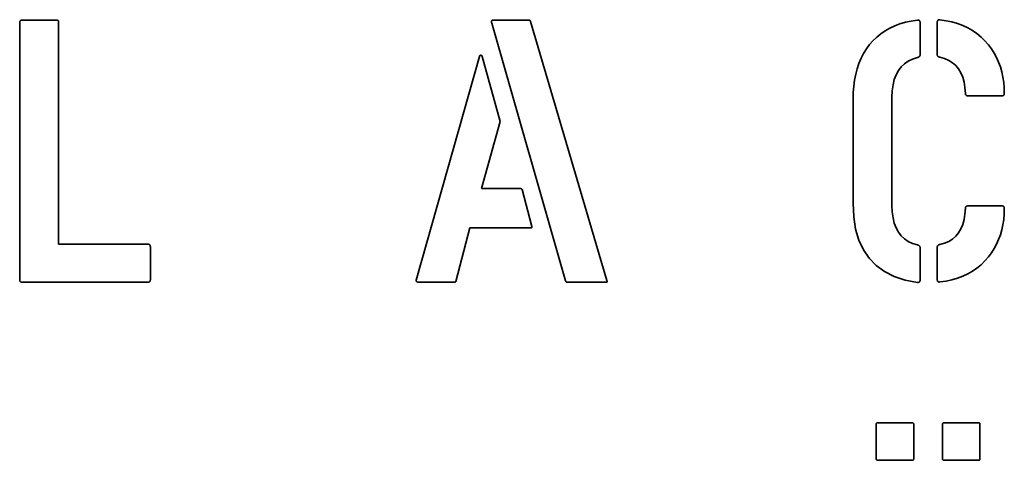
# Model space of a CAD drawing. Extents: x 10 to 410, y -69 to 348.
# Drawn here: x 235.9 to 311.1, y 37.4 to 71 of the extents above; entities that cross this region are included whole.
import ezdxf

# ---------------------------------------------------------------- set-up
doc = ezdxf.new("R2010")
doc.units = 0

msp = doc.modelspace()

# ---------------------------------------------------------------- linework, layer by layer
at = {"color": 7, "lineweight": 35, "ltscale": 0.000951}
for p, q in [((235.949997, 70.800003), (235.951706, 70.837997)), ((245.921432, 51.199997), (245.919418, 51.162003)), ((236.150009, 51), (236.112, 51.001709))]:
    msp.add_line(p, q, dxfattribs=at)
at = {"color": 7, "lineweight": 35, "ltscale": 0.490714}
msp.add_line((235.949997, 51.171432), (235.949997, 70.800003), dxfattribs=at)
at = {"color": 7, "lineweight": 35, "ltscale": 0.00086}
for p, q in [((235.951706, 70.837997), (235.956863, 70.871994)), ((308.283447, 65.226852), (308.249451, 65.231995)), ((308.249451, 56.818283), (308.283447, 56.823425)), ((236.112, 51.001709), (236.077988, 51.006851)), ((266.362, 51.001709), (266.328003, 51.006851))]:
    msp.add_line(p, q, dxfattribs=at)
at = {"color": 7, "lineweight": 35, "ltscale": 0.00078}
for p, q in [((235.956863, 70.871994), (235.965439, 70.901993)), ((236.077988, 51.006851), (236.047989, 51.015427)), ((266.328003, 51.006851), (266.298004, 51.015427))]:
    msp.add_line(p, q, dxfattribs=at)
at = {"color": 7, "lineweight": 35, "ltscale": 0.000716}
for p, q in [((235.965439, 70.901993), (235.977432, 70.927994)), ((308.219421, 65.24057), (308.19342, 65.252563)), ((308.19342, 56.797714), (308.219421, 56.809708)), ((236.047989, 51.015427), (236.022003, 51.027435)), ((266.298004, 51.015427), (266.272003, 51.027435))]:
    msp.add_line(p, q, dxfattribs=at)
at = {"color": 7, "lineweight": 35, "ltscale": 0.000672}
for p, q in [((235.977432, 70.927994), (235.992859, 70.949997)), ((236.022003, 51.027435), (236, 51.042862))]:
    msp.add_line(p, q, dxfattribs=at)
at = {"color": 7, "lineweight": 35, "ltscale": 0.000652}
for p, q in [((235.992859, 70.949997), (236.011703, 70.968002)), ((308.171448, 65.26799), (308.153442, 65.28685)), ((308.153442, 56.763428), (308.171448, 56.782288)), ((236, 51.042862), (235.98201, 51.061722)), ((266.250031, 51.042862), (266.232025, 51.061722))]:
    msp.add_line(p, q, dxfattribs=at)
at = {"color": 7, "lineweight": 35, "ltscale": 0.000658}
for p, q in [((236.011703, 70.968002), (236.033997, 70.981995)), ((308.153442, 65.28685), (308.139435, 65.309143)), ((308.139435, 56.741135), (308.153442, 56.763428)), ((235.98201, 51.061722), (235.968002, 51.084)), ((266.232025, 51.061722), (266.218018, 51.084))]:
    msp.add_line(p, q, dxfattribs=at)
at = {"color": 7, "lineweight": 35, "ltscale": 0.00069}
for p, q in [((236.033997, 70.981995), (236.059708, 70.992004)), ((308.139435, 65.309143), (308.129425, 65.334854)), ((308.129425, 56.715424), (308.139435, 56.741135)), ((235.968002, 51.084), (235.957993, 51.109711)), ((266.218018, 51.084), (266.208008, 51.109711)), ((280.771423, 51.142853), (280.776306, 51.115707))]:
    msp.add_line(p, q, dxfattribs=at)
at = {"color": 7, "lineweight": 35, "ltscale": 0.000744}
for p, q in [((236.059708, 70.992004), (236.088852, 70.998001)), ((308.129425, 65.334854), (308.123413, 65.363998)), ((308.123413, 56.686279), (308.129425, 56.715424)), ((235.957993, 51.109711), (235.952011, 51.138855)), ((266.208008, 51.109711), (266.202026, 51.138855))]:
    msp.add_line(p, q, dxfattribs=at)
at = {"color": 7, "lineweight": 35, "ltscale": 0.000816}
for p, q in [((236.088852, 70.998001), (236.121429, 71)), ((308.123413, 65.363998), (308.121429, 65.396561)), ((308.121429, 56.653717), (308.123413, 56.686279)), ((235.952011, 51.138855), (235.949997, 51.171432)), ((266.202026, 51.138855), (266.200012, 51.171432))]:
    msp.add_line(p, q, dxfattribs=at)
at = {"color": 7, "lineweight": 35, "ltscale": 0.065714}
for p, q in [((236.121429, 71), (238.75, 71)), ((304.06427, 37.42514), (301.43573, 37.42514))]:
    msp.add_line(p, q, dxfattribs=at)
at = {"color": 7, "lineweight": 35, "ltscale": 0.000815}
for p, q in [((238.75, 71), (238.782578, 70.998566)), ((306.106567, 68.185135), (306.076599, 68.197998)), ((311.092865, 65.396561), (311.091125, 65.363998)), ((310.95401, 65.226852), (310.921448, 65.225143)), ((310.921448, 56.825134), (310.95401, 56.823425)), ((311.091125, 56.686279), (311.092865, 56.653717)), ((306.076599, 53.85228), (306.106567, 53.865143))]:
    msp.add_line(p, q, dxfattribs=at)
at = {"color": 7, "lineweight": 35, "ltscale": 0.000736}
msp.add_line((238.782578, 70.998566), (238.811722, 70.994278), dxfattribs=at)
at = {"color": 7, "lineweight": 35, "ltscale": 0.000667}
for p, q in [((238.811722, 70.994278), (238.837433, 70.987137)), ((272.030579, 70.997711), (272.057159, 71)), ((304.662292, 68.311707), (304.656311, 68.285706)), ((304.656311, 53.707428), (304.662292, 53.681427))]:
    msp.add_line(p, q, dxfattribs=at)
at = {"color": 7, "lineweight": 35, "ltscale": 0.000611}
msp.add_line((238.837433, 70.987137), (238.859726, 70.977142), dxfattribs=at)
at = {"color": 7, "lineweight": 35, "ltscale": 0.00057}
msp.add_line((238.859726, 70.977142), (238.878571, 70.964279), dxfattribs=at)
at = {"color": 7, "lineweight": 35, "ltscale": 0.00055}
msp.add_line((238.878571, 70.964279), (238.893997, 70.948578), dxfattribs=at)
at = {"color": 7, "lineweight": 35, "ltscale": 0.000553}
for p, q in [((238.893997, 70.948578), (238.905991, 70.930008)), ((275.028564, 55.257141), (275.032837, 55.235428))]:
    msp.add_line(p, q, dxfattribs=at)
at = {"color": 7, "lineweight": 35, "ltscale": 0.000577}
msp.add_line((238.905991, 70.930008), (238.914566, 70.908569), dxfattribs=at)
at = {"color": 7, "lineweight": 35, "ltscale": 0.00062}
msp.add_line((238.914566, 70.908569), (238.919708, 70.884293), dxfattribs=at)
at = {"color": 7, "lineweight": 35, "ltscale": 0.00068}
msp.add_line((238.919708, 70.884293), (238.921432, 70.857147), dxfattribs=at)
at = {"color": 7, "lineweight": 35, "ltscale": 0.423571}
msp.add_line((238.921432, 70.857147), (238.921432, 53.914291), dxfattribs=at)
at = {"color": 7, "lineweight": 35, "ltscale": 0.000745}
msp.add_line((271.95517, 70.888), (271.957733, 70.917709), dxfattribs=at)
at = {"color": 7, "lineweight": 35, "ltscale": 0.000858}
msp.add_line((271.956573, 70.853714), (271.95517, 70.888), dxfattribs=at)
at = {"color": 7, "lineweight": 35, "ltscale": 0.000981}
msp.add_line((271.962006, 70.814865), (271.956573, 70.853714), dxfattribs=at)
at = {"color": 7, "lineweight": 35, "ltscale": 0.00065}
msp.add_line((271.957733, 70.917709), (271.964294, 70.942856), dxfattribs=at)
at = {"color": 7, "lineweight": 35, "ltscale": 0.001111}
msp.add_line((271.971436, 70.771423), (271.962006, 70.814865), dxfattribs=at)
at = {"color": 7, "lineweight": 35, "ltscale": 0.000578}
msp.add_line((271.964294, 70.942856), (271.974884, 70.963425), dxfattribs=at)
at = {"color": 7, "lineweight": 35}
for p, q in [((277.600006, 51.114288), (271.971436, 70.771423)), ((274.942871, 70.885712), (280.771423, 51.142853))]:
    msp.add_line(p, q, dxfattribs=at)
at = {"color": 7, "lineweight": 35, "ltscale": 0.000541}
msp.add_line((271.974884, 70.963425), (271.989441, 70.979431), dxfattribs=at)
at = {"color": 7, "lineweight": 35, "ltscale": 0.000545}
msp.add_line((271.989441, 70.979431), (272.008026, 70.99086), dxfattribs=at)
at = {"color": 7, "lineweight": 35, "ltscale": 0.000589}
msp.add_line((272.008026, 70.99086), (272.030579, 70.997711), dxfattribs=at)
at = {"color": 7, "lineweight": 35, "ltscale": 0.069285}
msp.add_line((272.057159, 71), (274.828552, 71), dxfattribs=at)
at = {"color": 7, "lineweight": 35, "ltscale": 0.000288}
msp.add_line((274.828552, 71), (274.840027, 70.998856), dxfattribs=at)
at = {"color": 7, "lineweight": 35, "ltscale": 0.000298}
msp.add_line((274.840027, 70.998856), (274.85144, 70.995422), dxfattribs=at)
at = {"color": 7, "lineweight": 35, "ltscale": 0.000319}
msp.add_line((274.85144, 70.995422), (274.862854, 70.989716), dxfattribs=at)
at = {"color": 7, "lineweight": 35, "ltscale": 0.000348}
for p, q in [((274.862854, 70.989716), (274.874268, 70.98172)), ((304.150024, 40.260864), (304.160278, 40.251434))]:
    msp.add_line(p, q, dxfattribs=at)
at = {"color": 7, "lineweight": 35, "ltscale": 0.000385}
msp.add_line((274.874268, 70.98172), (274.885742, 70.97142), dxfattribs=at)
at = {"color": 7, "lineweight": 35, "ltscale": 0.000424}
msp.add_line((274.885742, 70.97142), (274.897156, 70.958862), dxfattribs=at)
at = {"color": 7, "lineweight": 35, "ltscale": 0.000468}
msp.add_line((274.897156, 70.958862), (274.908569, 70.944), dxfattribs=at)
at = {"color": 7, "lineweight": 35, "ltscale": 0.000515}
msp.add_line((274.908569, 70.944), (274.919983, 70.926865), dxfattribs=at)
at = {"color": 7, "lineweight": 35, "ltscale": 0.000564}
msp.add_line((274.919983, 70.926865), (274.931458, 70.907425), dxfattribs=at)
at = {"color": 7, "lineweight": 35, "ltscale": 0.000613}
msp.add_line((274.931458, 70.907425), (274.942871, 70.885712), dxfattribs=at)
at = {"color": 7, "lineweight": 35, "ltscale": 0.010663}
msp.add_line((302.727173, 70.559998), (303.127136, 70.708145), dxfattribs=at)
at = {"color": 7, "lineweight": 35, "ltscale": 0.011003}
msp.add_line((303.127136, 70.708145), (303.549988, 70.830276), dxfattribs=at)
at = {"color": 7, "lineweight": 35, "ltscale": 0.0114}
msp.add_line((303.549988, 70.830276), (303.995728, 70.926422), dxfattribs=at)
at = {"color": 7, "lineweight": 35, "ltscale": 0.011845}
msp.add_line((303.995728, 70.926422), (304.464294, 70.996567), dxfattribs=at)
at = {"color": 7, "lineweight": 35, "ltscale": 0.000954}
for p, q in [((304.464294, 70.996567), (304.502289, 71)), ((306.140564, 71.028564), (306.178589, 71.025146)), ((304.502289, 50.993134), (304.464294, 50.996567)), ((306.178589, 51.025131), (306.140564, 51.021713))]:
    msp.add_line(p, q, dxfattribs=at)
at = {"color": 7, "lineweight": 35, "ltscale": 0.00085}
for p, q in [((304.502289, 71), (304.536285, 70.998856)), ((306.106567, 71.02742), (306.140564, 71.028564)), ((304.536285, 50.994278), (304.502289, 50.993134)), ((306.140564, 51.021713), (306.106567, 51.022858))]:
    msp.add_line(p, q, dxfattribs=at)
at = {"color": 7, "lineweight": 35, "ltscale": 0.000763}
for p, q in [((304.536285, 70.998856), (304.566284, 70.993134)), ((306.076599, 71.021713), (306.106567, 71.02742)), ((304.566284, 51), (304.536285, 50.994278)), ((306.106567, 51.022858), (306.076599, 51.028564))]:
    msp.add_line(p, q, dxfattribs=at)
at = {"color": 7, "lineweight": 35, "ltscale": 0.000699}
for p, q in [((304.566284, 70.993134), (304.592285, 70.982849)), ((306.050598, 71.011429), (306.076599, 71.021713)), ((304.592285, 51.010284), (304.566284, 51)), ((306.076599, 51.028564), (306.050598, 51.038849))]:
    msp.add_line(p, q, dxfattribs=at)
at = {"color": 7, "lineweight": 35, "ltscale": 0.000664}
for p, q in [((304.592285, 70.982849), (304.614288, 70.967987)), ((306.028564, 70.996567), (306.050598, 71.011429)), ((304.646301, 68.261429), (304.632294, 68.238861)), ((304.632294, 53.754288), (304.646301, 53.731705)), ((304.614288, 51.025131), (304.592285, 51.010284)), ((306.050598, 51.038849), (306.028564, 51.053711))]:
    msp.add_line(p, q, dxfattribs=at)
at = {"color": 7, "lineweight": 35, "ltscale": 0.000662}
for p, q in [((304.614288, 70.967987), (304.632294, 70.948563)), ((306.010559, 70.977142), (306.028564, 70.996567)), ((304.632294, 51.044571), (304.614288, 51.025131)), ((306.028564, 51.053711), (306.010559, 51.073135))]:
    msp.add_line(p, q, dxfattribs=at)
at = {"color": 7, "lineweight": 35, "ltscale": 0.000695}
for p, q in [((304.632294, 70.948563), (304.646301, 70.924561)), ((304.664307, 68.339417), (304.662292, 68.311707)), ((304.662292, 53.681427), (304.664307, 53.653717)), ((304.646301, 51.068573), (304.632294, 51.044571))]:
    msp.add_line(p, q, dxfattribs=at)
at = {"color": 7, "lineweight": 35, "ltscale": 0.000757}
for p, q in [((304.646301, 70.924561), (304.656311, 70.895996)), ((305.986572, 70.924561), (305.996582, 70.95314)), ((305.996582, 51.097137), (305.986572, 51.125717)), ((304.656311, 51.097137), (304.646301, 51.068573))]:
    msp.add_line(p, q, dxfattribs=at)
at = {"color": 7, "lineweight": 35, "ltscale": 0.000842}
for p, q in [((304.656311, 70.895996), (304.662292, 70.862854)), ((305.980591, 70.891418), (305.986572, 70.924561)), ((304.662292, 51.13028), (304.656311, 51.097137)), ((305.986572, 51.125717), (305.980591, 51.158859))]:
    msp.add_line(p, q, dxfattribs=at)
at = {"color": 7, "lineweight": 35, "ltscale": 0.000944}
for p, q in [((304.662292, 70.862854), (304.664307, 70.825134)), ((305.978577, 70.853714), (305.980591, 70.891418)), ((304.664307, 51.167999), (304.662292, 51.13028)), ((305.980591, 51.158859), (305.978577, 51.196564))]:
    msp.add_line(p, q, dxfattribs=at)
at = {"color": 7, "lineweight": 35, "ltscale": 0.062143}
for p, q in [((304.664307, 70.825134), (304.664307, 68.339417)), ((305.978577, 68.367996), (305.978577, 70.853714)), ((304.664307, 53.653717), (304.664307, 51.167999)), ((305.978577, 51.196564), (305.978577, 53.682281))]:
    msp.add_line(p, q, dxfattribs=at)
at = {"color": 7, "lineweight": 35, "ltscale": 0.000694}
for p, q in [((305.996582, 70.95314), (306.010559, 70.977142)), ((306.010559, 51.073135), (305.996582, 51.097137))]:
    msp.add_line(p, q, dxfattribs=at)
at = {"color": 7, "lineweight": 35, "ltscale": 0.01186}
for p, q in [((306.178589, 71.025146), (306.647705, 70.954559)), ((306.647705, 51.095703), (306.178589, 51.025131))]:
    msp.add_line(p, q, dxfattribs=at)
at = {"color": 7, "lineweight": 35, "ltscale": 0.011448}
for p, q in [((306.647705, 70.954559), (307.095154, 70.857132)), ((307.095154, 51.193146), (306.647705, 51.095703))]:
    msp.add_line(p, q, dxfattribs=at)
at = {"color": 7, "lineweight": 35, "ltscale": 0.011087}
for p, q in [((307.095154, 70.857132), (307.520874, 70.732849)), ((307.520874, 51.317429), (307.095154, 51.193146))]:
    msp.add_line(p, q, dxfattribs=at)
at = {"color": 7, "lineweight": 35, "ltscale": 0.010783}
for p, q in [((307.520874, 70.732849), (307.924866, 70.581711)), ((307.924866, 51.468567), (307.520874, 51.317429))]:
    msp.add_line(p, q, dxfattribs=at)
at = {"color": 7, "lineweight": 35, "ltscale": 0.009963}
msp.add_line((301.355713, 69.707428), (301.664307, 69.959564), dxfattribs=at)
at = {"color": 7, "lineweight": 35, "ltscale": 0.010031}
msp.add_line((301.664307, 69.959564), (301.995728, 70.185715), dxfattribs=at)
at = {"color": 7, "lineweight": 35, "ltscale": 0.010172}
msp.add_line((301.995728, 70.185715), (302.350006, 70.385849), dxfattribs=at)
at = {"color": 7, "lineweight": 35, "ltscale": 0.010386}
msp.add_line((302.350006, 70.385849), (302.727173, 70.559998), dxfattribs=at)
at = {"color": 7, "lineweight": 35, "ltscale": 0.010542}
for p, q in [((307.924866, 70.581711), (308.307129, 70.403717)), ((308.307129, 51.646561), (307.924866, 51.468567))]:
    msp.add_line(p, q, dxfattribs=at)
at = {"color": 7, "lineweight": 35, "ltscale": 0.010368}
for p, q in [((308.307129, 70.403717), (308.667725, 70.198853)), ((308.667725, 51.851425), (308.307129, 51.646561))]:
    msp.add_line(p, q, dxfattribs=at)
at = {"color": 7, "lineweight": 35, "ltscale": 0.010263}
for p, q in [((308.667725, 70.198853), (309.006592, 69.967133)), ((309.006592, 52.083145), (308.667725, 51.851425))]:
    msp.add_line(p, q, dxfattribs=at)
at = {"color": 7, "lineweight": 35, "ltscale": 0.01023}
for p, q in [((309.006592, 69.967133), (309.32373, 69.708572)), ((309.32373, 52.341705), (309.006592, 52.083145))]:
    msp.add_line(p, q, dxfattribs=at)
at = {"color": 7, "lineweight": 35, "ltscale": 0.01005}
msp.add_line((300.807129, 69.125137), (301.070007, 69.429276), dxfattribs=at)
at = {"color": 7, "lineweight": 35, "ltscale": 0.009969}
msp.add_line((301.070007, 69.429276), (301.355713, 69.707428), dxfattribs=at)
at = {"color": 7, "lineweight": 35, "ltscale": 0.010269}
for p, q in [((309.32373, 69.708572), (309.619141, 69.423141)), ((309.619141, 52.627136), (309.32373, 52.341705))]:
    msp.add_line(p, q, dxfattribs=at)
at = {"color": 7, "lineweight": 35, "ltscale": 0.010382}
for p, q in [((309.619141, 69.423141), (309.892883, 69.110855)), ((309.892883, 52.939423), (309.619141, 52.627136))]:
    msp.add_line(p, q, dxfattribs=at)
at = {"color": 7, "lineweight": 35, "ltscale": 0.010302}
msp.add_line((300.166016, 68.084991), (300.354584, 68.451416), dxfattribs=at)
at = {"color": 7, "lineweight": 35, "ltscale": 0.010182}
msp.add_line((300.354584, 68.451416), (300.568298, 68.798141), dxfattribs=at)
at = {"color": 7, "lineweight": 35, "ltscale": 0.010123}
msp.add_line((300.568298, 68.798141), (300.807129, 69.125137), dxfattribs=at)
at = {"color": 7, "lineweight": 35, "ltscale": 0.009614}
for p, q in [((309.892883, 69.110855), (310.12085, 68.801147)), ((310.12085, 53.249146), (309.892883, 52.939423))]:
    msp.add_line(p, q, dxfattribs=at)
at = {"color": 7, "lineweight": 35, "ltscale": 0.00956}
for p, q in [((310.12085, 68.801147), (310.32486, 68.477707)), ((310.32486, 53.572571), (310.12085, 53.249146))]:
    msp.add_line(p, q, dxfattribs=at)
at = {"color": 7, "lineweight": 35, "ltscale": 0.009555}
for p, q in [((310.32486, 68.477707), (310.504883, 68.140564)), ((310.504883, 53.909714), (310.32486, 53.572571))]:
    msp.add_line(p, q, dxfattribs=at)
at = {"color": 7, "lineweight": 35, "ltscale": 0.443185}
msp.add_line((266.200012, 51.171432), (271.028595, 68.228577), dxfattribs=at)
at = {"color": 7, "lineweight": 35, "ltscale": 0.000436}
for p, q in [((271.028595, 68.228577), (271.034882, 68.244858)), ((271.250885, 68.244858), (271.257172, 68.228577)), ((277.631714, 51.067993), (277.621704, 51.082291))]:
    msp.add_line(p, q, dxfattribs=at)
at = {"color": 7, "lineweight": 35, "ltscale": 0.000409}
for p, q in [((271.034882, 68.244858), (271.042297, 68.25943)), ((271.243439, 68.25943), (271.250885, 68.244858))]:
    msp.add_line(p, q, dxfattribs=at)
at = {"color": 7, "lineweight": 35, "ltscale": 0.000386}
for p, q in [((271.042297, 68.25943), (271.050873, 68.272293)), ((271.234863, 68.272293), (271.243439, 68.25943)), ((275.032837, 55.198853), (275.028564, 55.184006))]:
    msp.add_line(p, q, dxfattribs=at)
at = {"color": 7, "lineweight": 35, "ltscale": 0.000369}
for p, q in [((271.050873, 68.272293), (271.060577, 68.283432)), ((271.225159, 68.283432), (271.234863, 68.272293)), ((304.137451, 40.268585), (304.150024, 40.260864)), ((309.19458, 40.268585), (309.207153, 40.260864))]:
    msp.add_line(p, q, dxfattribs=at)
at = {"color": 7, "lineweight": 35, "ltscale": 0.00036}
for p, q in [((271.060577, 68.283432), (271.071442, 68.292862)), ((271.214294, 68.292862), (271.225159, 68.283432))]:
    msp.add_line(p, q, dxfattribs=at)
at = {"color": 7, "lineweight": 35, "ltscale": 0.000356}
for p, q in [((271.071442, 68.292862), (271.083435, 68.300568)), ((271.202301, 68.300568), (271.214294, 68.292862))]:
    msp.add_line(p, q, dxfattribs=at)
at = {"color": 7, "lineweight": 35, "ltscale": 0.000361}
for p, q in [((271.083435, 68.300568), (271.096588, 68.306564)), ((271.189148, 68.306564), (271.202301, 68.300568)), ((275.028564, 55.184006), (275.021423, 55.171432))]:
    msp.add_line(p, q, dxfattribs=at)
at = {"color": 7, "lineweight": 35, "ltscale": 0.000373}
for p, q in [((271.096588, 68.306564), (271.11087, 68.310852)), ((271.174866, 68.310852), (271.189148, 68.306564)), ((277.650024, 51.042862), (277.641144, 51.054855))]:
    msp.add_line(p, q, dxfattribs=at)
at = {"color": 7, "lineweight": 35, "ltscale": 0.000391}
for p, q in [((271.11087, 68.310852), (271.126312, 68.313431)), ((271.159454, 68.313431), (271.174866, 68.310852))]:
    msp.add_line(p, q, dxfattribs=at)
at = {"color": 7, "lineweight": 35, "ltscale": 0.000415}
for p, q in [((271.126312, 68.313431), (271.142883, 68.314285)), ((271.142883, 68.314285), (271.159454, 68.313431)), ((269.13089, 51.000565), (269.114288, 51))]:
    msp.add_line(p, q, dxfattribs=at)
at = {"color": 7, "lineweight": 35, "ltscale": 0.128928}
msp.add_line((271.257172, 68.228577), (272.628601, 63.257141), dxfattribs=at)
at = {"color": 7, "lineweight": 35, "ltscale": 0.010719}
msp.add_line((299.864288, 67.292999), (300.002563, 67.698853), dxfattribs=at)
at = {"color": 7, "lineweight": 35, "ltscale": 0.010483}
msp.add_line((300.002563, 67.698853), (300.166016, 68.084991), dxfattribs=at)
at = {"color": 7, "lineweight": 35, "ltscale": 0.008701}
msp.add_line((303.47345, 67.67485), (303.220856, 67.435425), dxfattribs=at)
at = {"color": 7, "lineweight": 35, "ltscale": 0.008796}
msp.add_line((303.764862, 67.871994), (303.47345, 67.67485), dxfattribs=at)
at = {"color": 7, "lineweight": 35, "ltscale": 0.00912}
msp.add_line((304.095154, 68.026855), (303.764862, 67.871994), dxfattribs=at)
at = {"color": 7, "lineweight": 35, "ltscale": 0.009648}
msp.add_line((304.464294, 68.13942), (304.095154, 68.026855), dxfattribs=at)
at = {"color": 7, "lineweight": 35, "ltscale": 0.000998}
for p, q in [((304.502289, 68.151703), (304.464294, 68.13942)), ((304.464294, 53.853714), (304.502289, 53.841431))]:
    msp.add_line(p, q, dxfattribs=at)
at = {"color": 7, "lineweight": 35, "ltscale": 0.000919}
for p, q in [((304.536285, 68.16571), (304.502289, 68.151703)), ((304.502289, 53.841431), (304.536285, 53.827423))]:
    msp.add_line(p, q, dxfattribs=at)
at = {"color": 7, "lineweight": 35, "ltscale": 0.000847}
for p, q in [((304.566284, 68.181427), (304.536285, 68.16571)), ((304.536285, 53.827423), (304.566284, 53.811707))]:
    msp.add_line(p, q, dxfattribs=at)
at = {"color": 7, "lineweight": 35, "ltscale": 0.000783}
for p, q in [((304.592285, 68.198853), (304.566284, 68.181427)), ((304.566284, 53.811707), (304.592285, 53.794281))]:
    msp.add_line(p, q, dxfattribs=at)
at = {"color": 7, "lineweight": 35, "ltscale": 0.000729}
for p, q in [((304.614288, 68.217987), (304.592285, 68.198853)), ((304.592285, 53.794281), (304.614288, 53.775131))]:
    msp.add_line(p, q, dxfattribs=at)
at = {"color": 7, "lineweight": 35, "ltscale": 0.000689}
for p, q in [((304.632294, 68.238861), (304.614288, 68.217987)), ((304.614288, 53.775131), (304.632294, 53.754288))]:
    msp.add_line(p, q, dxfattribs=at)
at = {"color": 7, "lineweight": 35, "ltscale": 0.000656}
for p, q in [((304.656311, 68.285706), (304.646301, 68.261429)), ((304.646301, 53.731705), (304.656311, 53.707428))]:
    msp.add_line(p, q, dxfattribs=at)
at = {"color": 7, "lineweight": 35, "ltscale": 0.000823}
for p, q in [((305.980591, 68.335144), (305.978577, 68.367996)), ((305.978577, 53.682281), (305.980591, 53.715134))]:
    msp.add_line(p, q, dxfattribs=at)
at = {"color": 7, "lineweight": 35, "ltscale": 0.000765}
for p, q in [((305.986572, 68.305145), (305.980591, 68.335144)), ((305.980591, 53.715134), (305.986572, 53.745132))]:
    msp.add_line(p, q, dxfattribs=at)
at = {"color": 7, "lineweight": 35, "ltscale": 0.000723}
for p, q in [((305.996582, 68.278), (305.986572, 68.305145)), ((305.986572, 53.745132), (305.996582, 53.772278))]:
    msp.add_line(p, q, dxfattribs=at)
at = {"color": 7, "lineweight": 35, "ltscale": 0.000701}
for p, q in [((306.010559, 68.253708), (305.996582, 68.278)), ((305.996582, 53.772278), (306.010559, 53.79657))]:
    msp.add_line(p, q, dxfattribs=at)
at = {"color": 7, "lineweight": 35, "ltscale": 0.0007}
for p, q in [((306.028564, 68.232285), (306.010559, 68.253708)), ((306.010559, 53.79657), (306.028564, 53.817993))]:
    msp.add_line(p, q, dxfattribs=at)
at = {"color": 7, "lineweight": 35, "ltscale": 0.00072}
for p, q in [((306.050598, 68.213715), (306.028564, 68.232285)), ((306.028564, 53.817993), (306.050598, 53.836563))]:
    msp.add_line(p, q, dxfattribs=at)
at = {"color": 7, "lineweight": 35, "ltscale": 0.00076}
for p, q in [((306.076599, 68.197998), (306.050598, 68.213715)), ((306.050598, 53.836563), (306.076599, 53.85228))]:
    msp.add_line(p, q, dxfattribs=at)
at = {"color": 7, "lineweight": 35, "ltscale": 0.000886}
for p, q in [((306.140564, 68.17514), (306.106567, 68.185135)), ((306.106567, 53.865143), (306.140564, 53.875137))]:
    msp.add_line(p, q, dxfattribs=at)
at = {"color": 7, "lineweight": 35, "ltscale": 0.000967}
for p, q in [((306.178589, 68.167999), (306.140564, 68.17514)), ((306.140564, 53.875137), (306.178589, 53.882278))]:
    msp.add_line(p, q, dxfattribs=at)
at = {"color": 7, "lineweight": 35, "ltscale": 0.009311}
for p, q in [((306.537415, 68.068283), (306.178589, 68.167999)), ((306.178589, 53.882278), (306.537415, 53.981995))]:
    msp.add_line(p, q, dxfattribs=at)
at = {"color": 7, "lineweight": 35, "ltscale": 0.008776}
for p, q in [((306.859711, 67.929138), (306.537415, 68.068283)), ((306.537415, 53.981995), (306.859711, 54.12114))]:
    msp.add_line(p, q, dxfattribs=at)
at = {"color": 7, "lineweight": 35, "ltscale": 0.008424}
for p, q in [((307.145447, 67.750565), (306.859711, 67.929138)), ((306.859711, 54.12114), (307.145447, 54.299713))]:
    msp.add_line(p, q, dxfattribs=at)
at = {"color": 7, "lineweight": 35, "ltscale": 0.008276}
for p, q in [((307.394592, 67.532562), (307.145447, 67.750565)), ((307.145447, 54.299713), (307.394592, 54.517715))]:
    msp.add_line(p, q, dxfattribs=at)
at = {"color": 7, "lineweight": 35, "ltscale": 0.009599}
for p, q in [((310.504883, 68.140564), (310.660858, 67.789703)), ((310.660858, 54.260559), (310.504883, 53.909714))]:
    msp.add_line(p, q, dxfattribs=at)
at = {"color": 7, "lineweight": 35, "ltscale": 0.009693}
for p, q in [((310.660858, 67.789703), (310.792847, 67.42514)), ((310.792847, 54.625137), (310.660858, 54.260559))]:
    msp.add_line(p, q, dxfattribs=at)
at = {"color": 7, "lineweight": 35, "ltscale": 0.011009}
msp.add_line((299.75116, 66.867432), (299.864288, 67.292999), dxfattribs=at)
at = {"color": 7, "lineweight": 35, "ltscale": 0.009205}
msp.add_line((303.007141, 67.153717), (302.832275, 66.829712), dxfattribs=at)
at = {"color": 7, "lineweight": 35, "ltscale": 0.00884}
msp.add_line((303.220856, 67.435425), (303.007141, 67.153717), dxfattribs=at)
at = {"color": 7, "lineweight": 35, "ltscale": 0.008346}
for p, q in [((307.607147, 67.275146), (307.394592, 67.532562)), ((307.394592, 54.517715), (307.607147, 54.775131))]:
    msp.add_line(p, q, dxfattribs=at)
at = {"color": 7, "lineweight": 35, "ltscale": 0.008628}
for p, q in [((307.783142, 66.978287), (307.607147, 67.275146)), ((307.607147, 54.775131), (307.783142, 55.071991))]:
    msp.add_line(p, q, dxfattribs=at)
at = {"color": 7, "lineweight": 35, "ltscale": 0.009101}
for p, q in [((307.922577, 66.641998), (307.783142, 66.978287)), ((307.783142, 55.071991), (307.922577, 55.408279))]:
    msp.add_line(p, q, dxfattribs=at)
at = {"color": 7, "lineweight": 35, "ltscale": 0.009835}
for p, q in [((310.792847, 67.42514), (310.900879, 67.046844)), ((310.900879, 55.003418), (310.792847, 54.625137))]:
    msp.add_line(p, q, dxfattribs=at)
at = {"color": 7, "lineweight": 35, "ltscale": 0.010022}
for p, q in [((310.900879, 67.046844), (310.984863, 66.654846)), ((310.984863, 55.395416), (310.900879, 55.003418))]:
    msp.add_line(p, q, dxfattribs=at)
at = {"color": 7, "lineweight": 35, "ltscale": 0.011731}
msp.add_line((299.600281, 65.957138), (299.663147, 66.422134), dxfattribs=at)
at = {"color": 7, "lineweight": 35, "ltscale": 0.011348}
msp.add_line((299.663147, 66.422134), (299.75116, 66.867432), dxfattribs=at)
at = {"color": 7, "lineweight": 35, "ltscale": 0.010499}
msp.add_line((302.696289, 66.463425), (302.599152, 66.054855), dxfattribs=at)
at = {"color": 7, "lineweight": 35, "ltscale": 0.009768}
msp.add_line((302.832275, 66.829712), (302.696289, 66.463425), dxfattribs=at)
at = {"color": 7, "lineweight": 35, "ltscale": 0.009739}
for p, q in [((308.025452, 66.266281), (307.922577, 66.641998)), ((307.922577, 55.408279), (308.025452, 55.783997))]:
    msp.add_line(p, q, dxfattribs=at)
at = {"color": 7, "lineweight": 35, "ltscale": 0.01051}
for p, q in [((308.091736, 65.851135), (308.025452, 66.266281)), ((308.025452, 55.783997), (308.091736, 56.199142))]:
    msp.add_line(p, q, dxfattribs=at)
at = {"color": 7, "lineweight": 35, "ltscale": 0.010253}
for p, q in [((310.984863, 66.654846), (311.044861, 66.249146)), ((311.044861, 55.801132), (310.984863, 55.395416))]:
    msp.add_line(p, q, dxfattribs=at)
at = {"color": 7, "lineweight": 35, "ltscale": 0.010524}
for p, q in [((311.044861, 66.249146), (311.080872, 65.829712)), ((311.080872, 56.220566), (311.044861, 55.801132))]:
    msp.add_line(p, q, dxfattribs=at)
at = {"color": 7, "lineweight": 35, "ltscale": 0.012615}
msp.add_line((299.549988, 64.968002), (299.562561, 65.472427), dxfattribs=at)
at = {"color": 7, "lineweight": 35, "ltscale": 0.012154}
msp.add_line((299.562561, 65.472427), (299.600281, 65.957138), dxfattribs=at)
at = {"color": 7, "lineweight": 35, "ltscale": 0.012338}
msp.add_line((302.540863, 65.603989), (302.521423, 65.110855), dxfattribs=at)
at = {"color": 7, "lineweight": 35, "ltscale": 0.011365}
msp.add_line((302.599152, 66.054855), (302.540863, 65.603989), dxfattribs=at)
at = {"color": 7, "lineweight": 35, "ltscale": 0.011389}
for p, q in [((308.121429, 65.396561), (308.091736, 65.851135)), ((308.091736, 56.199142), (308.121429, 56.653717))]:
    msp.add_line(p, q, dxfattribs=at)
at = {"color": 7, "lineweight": 35, "ltscale": 0.010833}
for p, q in [((311.080872, 65.829712), (311.092865, 65.396561)), ((311.092865, 56.653717), (311.080872, 56.220566))]:
    msp.add_line(p, q, dxfattribs=at)
at = {"color": 7, "lineweight": 35, "ltscale": 0.198572}
msp.add_line((299.549988, 57.025131), (299.549988, 64.968002), dxfattribs=at)
at = {"color": 7, "lineweight": 35, "ltscale": 0.205714}
msp.add_line((302.521423, 65.110855), (302.521423, 56.882278), dxfattribs=at)
at = {"color": 7, "lineweight": 35, "ltscale": 0.000671}
for p, q in [((308.19342, 65.252563), (308.171448, 65.26799)), ((308.171448, 56.782288), (308.19342, 56.797714)), ((266.272003, 51.027435), (266.250031, 51.042862))]:
    msp.add_line(p, q, dxfattribs=at)
at = {"color": 7, "lineweight": 35, "ltscale": 0.000781}
for p, q in [((308.249451, 65.231995), (308.219421, 65.24057)), ((308.219421, 56.809708), (308.249451, 56.818283))]:
    msp.add_line(p, q, dxfattribs=at)
at = {"color": 7, "lineweight": 35, "ltscale": 0.00095}
for p, q in [((308.321411, 65.225143), (308.283447, 65.226852)), ((308.283447, 56.823425), (308.321411, 56.825134))]:
    msp.add_line(p, q, dxfattribs=at)
at = {"color": 7, "lineweight": 35, "ltscale": 0.065001}
for p, q in [((310.921448, 65.225143), (308.321411, 65.225143)), ((308.321411, 56.825134), (310.921448, 56.825134))]:
    msp.add_line(p, q, dxfattribs=at)
at = {"color": 7, "lineweight": 35, "ltscale": 0.00074}
for p, q in [((310.983154, 65.231995), (310.95401, 65.226852)), ((311.091125, 65.363998), (311.085999, 65.334854)), ((310.95401, 56.823425), (310.983154, 56.818283)), ((311.085999, 56.715424), (311.091125, 56.686279))]:
    msp.add_line(p, q, dxfattribs=at)
at = {"color": 7, "lineweight": 35, "ltscale": 0.000677}
for p, q in [((311.00885, 65.24057), (310.983154, 65.231995)), ((311.085999, 65.334854), (311.077454, 65.309143)), ((310.983154, 56.818283), (311.00885, 56.809708)), ((311.077454, 56.741135), (311.085999, 56.715424))]:
    msp.add_line(p, q, dxfattribs=at)
at = {"color": 7, "lineweight": 35, "ltscale": 0.000633}
for p, q in [((311.031128, 65.252563), (311.00885, 65.24057)), ((311.077454, 65.309143), (311.06543, 65.28685)), ((311.00885, 56.809708), (311.031128, 56.797714)), ((311.06543, 56.763428), (311.077454, 56.741135))]:
    msp.add_line(p, q, dxfattribs=at)
at = {"color": 7, "lineweight": 35, "ltscale": 0.000609}
for p, q in [((311.049988, 65.26799), (311.031128, 65.252563)), ((311.06543, 65.28685), (311.049988, 65.26799)), ((311.031128, 56.797714), (311.049988, 56.782288)), ((311.049988, 56.782288), (311.06543, 56.763428))]:
    msp.add_line(p, q, dxfattribs=at)
at = {"color": 7, "lineweight": 35, "ltscale": 0.132752}
msp.add_line((272.628601, 63.257141), (271.200012, 58.142853), dxfattribs=at)
at = {"color": 7, "lineweight": 35, "ltscale": 0.075}
msp.add_line((271.200012, 58.142853), (274.200012, 58.142853), dxfattribs=at)
at = {"color": 7, "lineweight": 35, "ltscale": 0.00015}
msp.add_line((274.200012, 58.142853), (274.205994, 58.142288), dxfattribs=at)
at = {"color": 7, "lineweight": 35, "ltscale": 0.00017}
msp.add_line((274.205994, 58.142288), (274.212585, 58.140579), dxfattribs=at)
at = {"color": 7, "lineweight": 35, "ltscale": 0.000192}
msp.add_line((274.212585, 58.140579), (274.219727, 58.137711), dxfattribs=at)
at = {"color": 7, "lineweight": 35, "ltscale": 0.000217}
for p, q in [((274.219727, 58.137711), (274.227417, 58.133713)), ((277.68573, 51), (277.679718, 51.006287))]:
    msp.add_line(p, q, dxfattribs=at)
at = {"color": 7, "lineweight": 35, "ltscale": 0.000244}
msp.add_line((274.227417, 58.133713), (274.235718, 58.128571), dxfattribs=at)
at = {"color": 7, "lineweight": 35, "ltscale": 0.000271}
msp.add_line((274.235718, 58.128571), (274.244568, 58.122284), dxfattribs=at)
at = {"color": 7, "lineweight": 35, "ltscale": 0.000301}
msp.add_line((274.244568, 58.122284), (274.254028, 58.114853), dxfattribs=at)
at = {"color": 7, "lineweight": 35, "ltscale": 0.000329}
msp.add_line((274.254028, 58.114853), (274.264008, 58.106293), dxfattribs=at)
at = {"color": 7, "lineweight": 35, "ltscale": 0.000359}
for p, q in [((274.264008, 58.106293), (274.274597, 58.096573)), ((275.021423, 55.171432), (275.011414, 55.161148))]:
    msp.add_line(p, q, dxfattribs=at)
at = {"color": 7, "lineweight": 35, "ltscale": 0.000388}
for p, q in [((274.274597, 58.096573), (274.285706, 58.085709)), ((269.146301, 51.002289), (269.13089, 51.000565))]:
    msp.add_line(p, q, dxfattribs=at)
at = {"color": 7, "lineweight": 35, "ltscale": 0.073112}
msp.add_line((274.285706, 58.085709), (275.028564, 55.257141), dxfattribs=at)
at = {"color": 7, "lineweight": 35, "ltscale": 0.025708}
msp.add_line((299.599152, 55.998001), (299.549988, 57.025131), dxfattribs=at)
at = {"color": 7, "lineweight": 35, "ltscale": 0.012466}
msp.add_line((302.521423, 56.882278), (302.540863, 56.384003), dxfattribs=at)
at = {"color": 7, "lineweight": 35, "ltscale": 0.011465}
msp.add_line((302.540863, 56.384003), (302.599152, 55.929138), dxfattribs=at)
at = {"color": 7, "lineweight": 35, "ltscale": 0.023611}
msp.add_line((299.746582, 55.06514), (299.599152, 55.998001), dxfattribs=at)
at = {"color": 7, "lineweight": 35, "ltscale": 0.010568}
msp.add_line((302.599152, 55.929138), (302.696289, 55.517715), dxfattribs=at)
at = {"color": 7, "lineweight": 35, "ltscale": 0.105688}
msp.add_line((270.314301, 55.142853), (269.228577, 51.057144), dxfattribs=at)
at = {"color": 7, "lineweight": 35, "ltscale": 0.115714}
msp.add_line((274.942871, 55.142853), (270.314301, 55.142853), dxfattribs=at)
at = {"color": 7, "lineweight": 35, "ltscale": 0.000536}
msp.add_line((274.964294, 55.143997), (274.942871, 55.142853), dxfattribs=at)
at = {"color": 7, "lineweight": 35, "ltscale": 0.000472}
msp.add_line((274.982849, 55.14743), (274.964294, 55.143997), dxfattribs=at)
at = {"color": 7, "lineweight": 35, "ltscale": 0.000419}
msp.add_line((274.998596, 55.153137), (274.982849, 55.14743), dxfattribs=at)
at = {"color": 7, "lineweight": 35, "ltscale": 0.000378}
msp.add_line((275.011414, 55.161148), (274.998596, 55.153137), dxfattribs=at)
at = {"color": 7, "lineweight": 35, "ltscale": 0.000487}
msp.add_line((275.032837, 55.235428), (275.034302, 55.216003), dxfattribs=at)
at = {"color": 7, "lineweight": 35, "ltscale": 0.00043}
msp.add_line((275.034302, 55.216003), (275.032837, 55.198853), dxfattribs=at)
at = {"color": 7, "lineweight": 35, "ltscale": 0.021846}
msp.add_line((299.992279, 54.226563), (299.746582, 55.06514), dxfattribs=at)
at = {"color": 7, "lineweight": 35, "ltscale": 0.009808}
msp.add_line((302.696289, 55.517715), (302.832275, 55.149704), dxfattribs=at)
at = {"color": 7, "lineweight": 35, "ltscale": 0.009217}
msp.add_line((302.832275, 55.149704), (303.007141, 54.825134), dxfattribs=at)
at = {"color": 7, "lineweight": 35, "ltscale": 0.020499}
msp.add_line((300.336304, 53.482285), (299.992279, 54.226563), dxfattribs=at)
at = {"color": 7, "lineweight": 35, "ltscale": 0.008829}
msp.add_line((303.007141, 54.825134), (303.220856, 54.543991), dxfattribs=at)
at = {"color": 7, "lineweight": 35, "ltscale": 0.008672}
msp.add_line((303.220856, 54.543991), (303.47345, 54.306274), dxfattribs=at)
at = {"color": 7, "lineweight": 35, "ltscale": 0.008756}
msp.add_line((303.47345, 54.306274), (303.764862, 54.112), dxfattribs=at)
at = {"color": 7, "lineweight": 35, "ltscale": 0.009078}
msp.add_line((303.764862, 54.112), (304.095154, 53.961136), dxfattribs=at)
at = {"color": 7, "lineweight": 35, "ltscale": 0.17}
msp.add_line((238.921432, 53.914291), (245.72142, 53.914291), dxfattribs=at)
at = {"color": 7, "lineweight": 35, "ltscale": 0.000952}
for p, q in [((245.72142, 53.914291), (245.75943, 53.912292)), ((245.919418, 53.752289), (245.921432, 53.714279)), ((245.75943, 51.001999), (245.72142, 51)), ((266.400024, 51), (266.362, 51.001709))]:
    msp.add_line(p, q, dxfattribs=at)
at = {"color": 7, "lineweight": 35, "ltscale": 0.000863}
for p, q in [((245.75943, 53.912292), (245.793427, 53.906281)), ((245.913437, 53.786285), (245.919418, 53.752289)), ((245.919418, 51.162003), (245.913437, 51.128006)), ((245.793427, 51.007996), (245.75943, 51.001999))]:
    msp.add_line(p, q, dxfattribs=at)
at = {"color": 7, "lineweight": 35, "ltscale": 0.000791}
for p, q in [((245.793427, 53.906281), (245.823441, 53.896286)), ((245.903427, 53.816284), (245.913437, 53.786285)), ((245.913437, 51.128006), (245.903427, 51.098007)), ((245.823441, 51.018005), (245.793427, 51.007996))]:
    msp.add_line(p, q, dxfattribs=at)
at = {"color": 7, "lineweight": 35, "ltscale": 0.000738}
for p, q in [((245.823441, 53.896286), (245.849426, 53.882278)), ((245.88942, 53.842285), (245.903427, 53.816284)), ((245.903427, 51.098007), (245.88942, 51.072006)), ((245.849426, 51.031998), (245.823441, 51.018005))]:
    msp.add_line(p, q, dxfattribs=at)
at = {"color": 7, "lineweight": 35, "ltscale": 0.000711}
for p, q in [((245.849426, 53.882278), (245.871429, 53.864288)), ((245.871429, 53.864288), (245.88942, 53.842285)), ((245.871429, 51.050003), (245.849426, 51.031998)), ((245.88942, 51.072006), (245.871429, 51.050003))]:
    msp.add_line(p, q, dxfattribs=at)
at = {"color": 7, "lineweight": 35, "ltscale": 0.062857}
msp.add_line((245.921432, 53.714279), (245.921432, 51.199997), dxfattribs=at)
at = {"color": 7, "lineweight": 35, "ltscale": 0.019655}
msp.add_line((300.778564, 52.832275), (300.336304, 53.482285), dxfattribs=at)
at = {"color": 7, "lineweight": 35, "ltscale": 0.009611}
msp.add_line((304.095154, 53.961136), (304.464294, 53.853714), dxfattribs=at)
at = {"color": 7, "lineweight": 35, "ltscale": 0.019382}
msp.add_line((301.319153, 52.276566), (300.778564, 52.832275), dxfattribs=at)
at = {"color": 7, "lineweight": 35, "ltscale": 0.019702}
msp.add_line((301.958008, 51.81514), (301.319153, 52.276566), dxfattribs=at)
at = {"color": 7, "lineweight": 35, "ltscale": 0.000499}
msp.add_line((277.611145, 51.097717), (277.600006, 51.114288), dxfattribs=at)
at = {"color": 7, "lineweight": 35, "ltscale": 0.000467}
msp.add_line((277.621704, 51.082291), (277.611145, 51.097717), dxfattribs=at)
at = {"color": 7, "lineweight": 35, "ltscale": 0.000612}
msp.add_line((280.776306, 51.115707), (280.779419, 51.091431), dxfattribs=at)
at = {"color": 7, "lineweight": 35, "ltscale": 0.020587}
msp.add_line((302.695129, 51.447998), (301.958008, 51.81514), dxfattribs=at)
at = {"color": 7, "lineweight": 35, "ltscale": 0.021972}
msp.add_line((303.530579, 51.17514), (302.695129, 51.447998), dxfattribs=at)
at = {"color": 7, "lineweight": 35, "ltscale": 0.023766}
msp.add_line((304.464294, 50.996567), (303.530579, 51.17514), dxfattribs=at)
at = {"color": 7, "lineweight": 35, "ltscale": 0.239285}
msp.add_line((245.72142, 51), (236.150009, 51), dxfattribs=at)
at = {"color": 7, "lineweight": 35, "ltscale": 0.067857}
msp.add_line((269.114288, 51), (266.400024, 51), dxfattribs=at)
at = {"color": 7, "lineweight": 35, "ltscale": 0.000364}
msp.add_line((269.160583, 51.005142), (269.146301, 51.002289), dxfattribs=at)
at = {"color": 7, "lineweight": 35, "ltscale": 0.000344}
msp.add_line((269.173737, 51.00914), (269.160583, 51.005142), dxfattribs=at)
at = {"color": 7, "lineweight": 35, "ltscale": 0.000326}
msp.add_line((269.18573, 51.014282), (269.173737, 51.00914), dxfattribs=at)
at = {"color": 7, "lineweight": 35, "ltscale": 0.000314}
for p, q in [((269.196594, 51.020569), (269.18573, 51.014282)), ((269.228577, 51.057144), (269.22229, 51.04628))]:
    msp.add_line(p, q, dxfattribs=at)
at = {"color": 7, "lineweight": 35, "ltscale": 0.000306}
msp.add_line((269.206299, 51.028), (269.196594, 51.020569), dxfattribs=at)
at = {"color": 7, "lineweight": 35, "ltscale": 0.000303}
msp.add_line((269.214874, 51.036575), (269.206299, 51.028), dxfattribs=at)
at = {"color": 7, "lineweight": 35, "ltscale": 0.000305}
for p, q in [((269.22229, 51.04628), (269.214874, 51.036575)), ((301.335144, 40.251434), (301.342865, 40.260864)), ((301.342865, 40.260864), (301.352295, 40.268585)), ((306.392273, 40.251434), (306.400024, 40.260864))]:
    msp.add_line(p, q, dxfattribs=at)
at = {"color": 7, "lineweight": 35, "ltscale": 0.000404}
msp.add_line((277.641144, 51.054855), (277.631714, 51.067993), dxfattribs=at)
at = {"color": 7, "lineweight": 35, "ltscale": 0.000341}
msp.add_line((277.658295, 51.031998), (277.650024, 51.042862), dxfattribs=at)
at = {"color": 7, "lineweight": 35, "ltscale": 0.00031}
msp.add_line((277.666016, 51.022293), (277.658295, 51.031998), dxfattribs=at)
at = {"color": 7, "lineweight": 35, "ltscale": 0.000279}
msp.add_line((277.673157, 51.013718), (277.666016, 51.022293), dxfattribs=at)
at = {"color": 7, "lineweight": 35, "ltscale": 0.000248}
msp.add_line((277.679718, 51.006287), (277.673157, 51.013718), dxfattribs=at)
at = {"color": 7, "lineweight": 35, "ltscale": 0.076428}
msp.add_line((280.742859, 51), (277.68573, 51), dxfattribs=at)
at = {"color": 7, "lineweight": 35, "ltscale": 0.000266}
msp.add_line((280.753418, 51.001434), (280.742859, 51), dxfattribs=at)
at = {"color": 7, "lineweight": 35, "ltscale": 0.000246}
msp.add_line((280.762299, 51.005707), (280.753418, 51.001434), dxfattribs=at)
at = {"color": 7, "lineweight": 35, "ltscale": 0.000253}
msp.add_line((280.76944, 51.012863), (280.762299, 51.005707), dxfattribs=at)
at = {"color": 7, "lineweight": 35, "ltscale": 0.000284}
msp.add_line((280.774841, 51.022858), (280.76944, 51.012863), dxfattribs=at)
at = {"color": 7, "lineweight": 35, "ltscale": 0.000335}
msp.add_line((280.778564, 51.035721), (280.774841, 51.022858), dxfattribs=at)
at = {"color": 7, "lineweight": 35, "ltscale": 0.000396}
msp.add_line((280.780579, 51.051422), (280.778564, 51.035721), dxfattribs=at)
at = {"color": 7, "lineweight": 35, "ltscale": 0.000537}
msp.add_line((280.779419, 51.091431), (280.780884, 51.070007), dxfattribs=at)
at = {"color": 7, "lineweight": 35, "ltscale": 0.000465}
msp.add_line((280.780884, 51.070007), (280.780579, 51.051422), dxfattribs=at)
at = {"color": 7, "lineweight": 35, "ltscale": 0.000408}
for p, q in [((301.321411, 40.196579), (301.322266, 40.21286)), ((301.390869, 40.281433), (301.407166, 40.282303)), ((304.177429, 40.21286), (304.178589, 40.196579)), ((306.378601, 40.196579), (306.379456, 40.21286)), ((306.447998, 40.281433), (306.464294, 40.282303)), ((309.234558, 40.21286), (309.235718, 40.196579))]:
    msp.add_line(p, q, dxfattribs=at)
at = {"color": 7, "lineweight": 35, "ltscale": 0.066429}
for p, q in [((301.321411, 37.539429), (301.321411, 40.196579)), ((304.178589, 40.196579), (304.178589, 37.539429)), ((306.378601, 37.539429), (306.378601, 40.196579)), ((306.464294, 40.282303), (309.12146, 40.282303)), ((309.235718, 40.196579), (309.235718, 37.539429))]:
    msp.add_line(p, q, dxfattribs=at)
at = {"color": 7, "lineweight": 35, "ltscale": 0.00037}
for p, q in [((301.322266, 40.21286), (301.32489, 40.227432)), ((301.376282, 40.27887), (301.390869, 40.281433)), ((306.379456, 40.21286), (306.382019, 40.227432)), ((306.433411, 40.27887), (306.447998, 40.281433))]:
    msp.add_line(p, q, dxfattribs=at)
at = {"color": 7, "lineweight": 35, "ltscale": 0.000339}
for p, q in [((301.32489, 40.227432), (301.329163, 40.240295)), ((306.382019, 40.227432), (306.386292, 40.240295))]:
    msp.add_line(p, q, dxfattribs=at)
at = {"color": 7, "lineweight": 35, "ltscale": 0.000316}
for p, q in [((301.329163, 40.240295), (301.335144, 40.251434)), ((306.386292, 40.240295), (306.392273, 40.251434))]:
    msp.add_line(p, q, dxfattribs=at)
at = {"color": 7, "lineweight": 35, "ltscale": 0.000317}
for p, q in [((301.352295, 40.268585), (301.363464, 40.274582)), ((306.409424, 40.268585), (306.420593, 40.274582))]:
    msp.add_line(p, q, dxfattribs=at)
at = {"color": 7, "lineweight": 35, "ltscale": 0.000338}
for p, q in [((301.363464, 40.274582), (301.376282, 40.27887)), ((306.420593, 40.274582), (306.433411, 40.27887))]:
    msp.add_line(p, q, dxfattribs=at)
at = {"color": 7, "lineweight": 35, "ltscale": 0.066428}
msp.add_line((301.407166, 40.282303), (304.06427, 40.282303), dxfattribs=at)
at = {"color": 7, "lineweight": 35, "ltscale": 0.000544}
for p, q in [((304.06427, 40.282303), (304.085999, 40.281433)), ((301.43573, 37.42514), (301.414001, 37.4263)), ((304.085999, 37.4263), (304.06427, 37.42514))]:
    msp.add_line(p, q, dxfattribs=at)
at = {"color": 7, "lineweight": 35, "ltscale": 0.00049}
msp.add_line((304.085999, 40.281433), (304.105438, 40.27887), dxfattribs=at)
at = {"color": 7, "lineweight": 35, "ltscale": 0.000441}
for p, q in [((304.105438, 40.27887), (304.122559, 40.274582)), ((309.162598, 40.27887), (309.179718, 40.274582))]:
    msp.add_line(p, q, dxfattribs=at)
at = {"color": 7, "lineweight": 35, "ltscale": 0.000401}
for p, q in [((304.122559, 40.274582), (304.137451, 40.268585)), ((309.179718, 40.274582), (309.19458, 40.268585))]:
    msp.add_line(p, q, dxfattribs=at)
at = {"color": 7, "lineweight": 35, "ltscale": 0.000343}
for p, q in [((304.160278, 40.251434), (304.168274, 40.240295)), ((309.217438, 40.251434), (309.225464, 40.240295))]:
    msp.add_line(p, q, dxfattribs=at)
at = {"color": 7, "lineweight": 35, "ltscale": 0.000352}
msp.add_line((304.168274, 40.240295), (304.174011, 40.227448), dxfattribs=at)
at = {"color": 7, "lineweight": 35, "ltscale": 0.000375}
for p, q in [((304.174011, 40.227448), (304.177429, 40.21286)), ((309.23114, 40.227448), (309.234558, 40.21286))]:
    msp.add_line(p, q, dxfattribs=at)
at = {"color": 7, "lineweight": 35, "ltscale": 0.000304}
msp.add_line((306.400024, 40.260864), (306.409424, 40.268585), dxfattribs=at)
at = {"color": 7, "lineweight": 35, "ltscale": 0.000542}
for p, q in [((309.12146, 40.282303), (309.143127, 40.281433)), ((309.143127, 37.4263), (309.12146, 37.42514))]:
    msp.add_line(p, q, dxfattribs=at)
at = {"color": 7, "lineweight": 35, "ltscale": 0.000491}
msp.add_line((309.143127, 40.281433), (309.162598, 40.27887), dxfattribs=at)
at = {"color": 7, "lineweight": 35, "ltscale": 0.000349}
msp.add_line((309.207153, 40.260864), (309.217438, 40.251434), dxfattribs=at)
at = {"color": 7, "lineweight": 35, "ltscale": 0.000351}
msp.add_line((309.225464, 40.240295), (309.23114, 40.227448), dxfattribs=at)
at = {"color": 7, "lineweight": 35, "ltscale": 0.000543}
for p, q in [((301.322571, 37.517731), (301.321411, 37.539429)), ((304.178589, 37.539429), (304.177429, 37.517731)), ((306.3797, 37.517731), (306.378601, 37.539429)), ((306.492859, 37.42514), (306.471161, 37.4263)), ((309.235718, 37.539429), (309.234558, 37.517731))]:
    msp.add_line(p, q, dxfattribs=at)
at = {"color": 7, "lineweight": 35, "ltscale": 0.000493}
for p, q in [((301.325989, 37.498291), (301.322571, 37.517731)), ((301.414001, 37.4263), (301.394592, 37.429718)), ((304.105438, 37.429718), (304.085999, 37.4263)), ((304.177429, 37.517731), (304.174011, 37.498291)), ((306.471161, 37.4263), (306.451721, 37.429718)), ((309.234558, 37.517731), (309.23114, 37.498291))]:
    msp.add_line(p, q, dxfattribs=at)
at = {"color": 7, "lineweight": 35, "ltscale": 0.000452}
for p, q in [((301.331726, 37.48114), (301.325989, 37.498291)), ((301.394592, 37.429718), (301.377441, 37.435425)), ((304.174011, 37.498291), (304.168274, 37.48114)), ((306.388855, 37.48114), (306.383179, 37.498291)), ((306.451721, 37.429718), (306.43457, 37.435425)), ((309.23114, 37.498291), (309.225464, 37.48114))]:
    msp.add_line(p, q, dxfattribs=at)
at = {"color": 7, "lineweight": 35, "ltscale": 0.000421}
for p, q in [((301.339722, 37.466309), (301.331726, 37.48114)), ((304.168274, 37.48114), (304.160278, 37.466309)), ((306.396851, 37.466309), (306.388855, 37.48114))]:
    msp.add_line(p, q, dxfattribs=at)
at = {"color": 7, "lineweight": 35, "ltscale": 0.000406}
for p, q in [((301.350006, 37.453735), (301.339722, 37.466309)), ((301.362579, 37.443451), (301.350006, 37.453735)), ((304.150024, 37.453735), (304.137451, 37.443451)), ((304.160278, 37.466309), (304.150024, 37.453735)), ((306.419739, 37.443451), (306.407166, 37.453735)), ((309.207153, 37.453735), (309.19458, 37.443451)), ((309.217438, 37.466309), (309.207153, 37.453735))]:
    msp.add_line(p, q, dxfattribs=at)
at = {"color": 7, "lineweight": 35, "ltscale": 0.000422}
for p, q in [((301.377441, 37.435425), (301.362579, 37.443451)), ((306.43457, 37.435425), (306.419739, 37.443451)), ((309.19458, 37.443451), (309.179718, 37.435425)), ((309.225464, 37.48114), (309.217438, 37.466309))]:
    msp.add_line(p, q, dxfattribs=at)
at = {"color": 7, "lineweight": 35, "ltscale": 0.000451}
for p, q in [((304.122559, 37.435425), (304.105438, 37.429718)), ((309.179718, 37.435425), (309.162598, 37.429718))]:
    msp.add_line(p, q, dxfattribs=at)
at = {"color": 7, "lineweight": 35, "ltscale": 0.000423}
msp.add_line((304.137451, 37.443451), (304.122559, 37.435425), dxfattribs=at)
at = {"color": 7, "lineweight": 35, "ltscale": 0.000494}
for p, q in [((306.383179, 37.498291), (306.3797, 37.517731)), ((309.162598, 37.429718), (309.143127, 37.4263))]:
    msp.add_line(p, q, dxfattribs=at)
at = {"color": 7, "lineweight": 35, "ltscale": 0.000407}
msp.add_line((306.407166, 37.453735), (306.396851, 37.466309), dxfattribs=at)
at = {"color": 7, "lineweight": 35, "ltscale": 0.065715}
msp.add_line((309.12146, 37.42514), (306.492859, 37.42514), dxfattribs=at)

doc.saveas('drawing.dxf')
